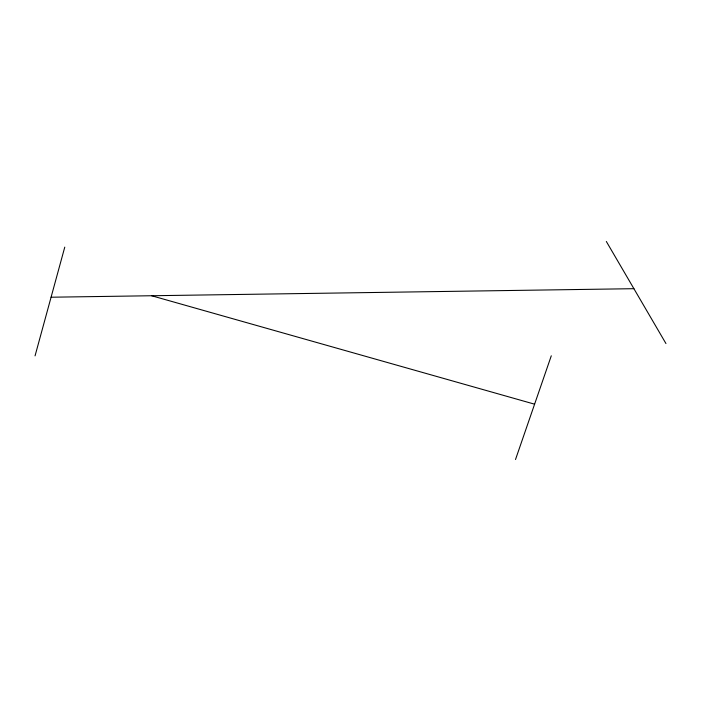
<?xml version="1.0" encoding="UTF-8"?>
<svg xmlns="http://www.w3.org/2000/svg" width="701" height="701" viewBox="0 0 701 701"><rect width="100%" height="100%" fill="white"/><g stroke="black" fill="none" stroke-linecap="round" stroke-linejoin="round"><path stroke-width="1.05" d="M35.05 355.871L64.772 247.129M515.507 459.523L551.284 355.801M51.085 297.215L633.906 288.689M151.635 295.743L534.6 404.179M606.33 241.477L665.95 343.551"/></g></svg>
